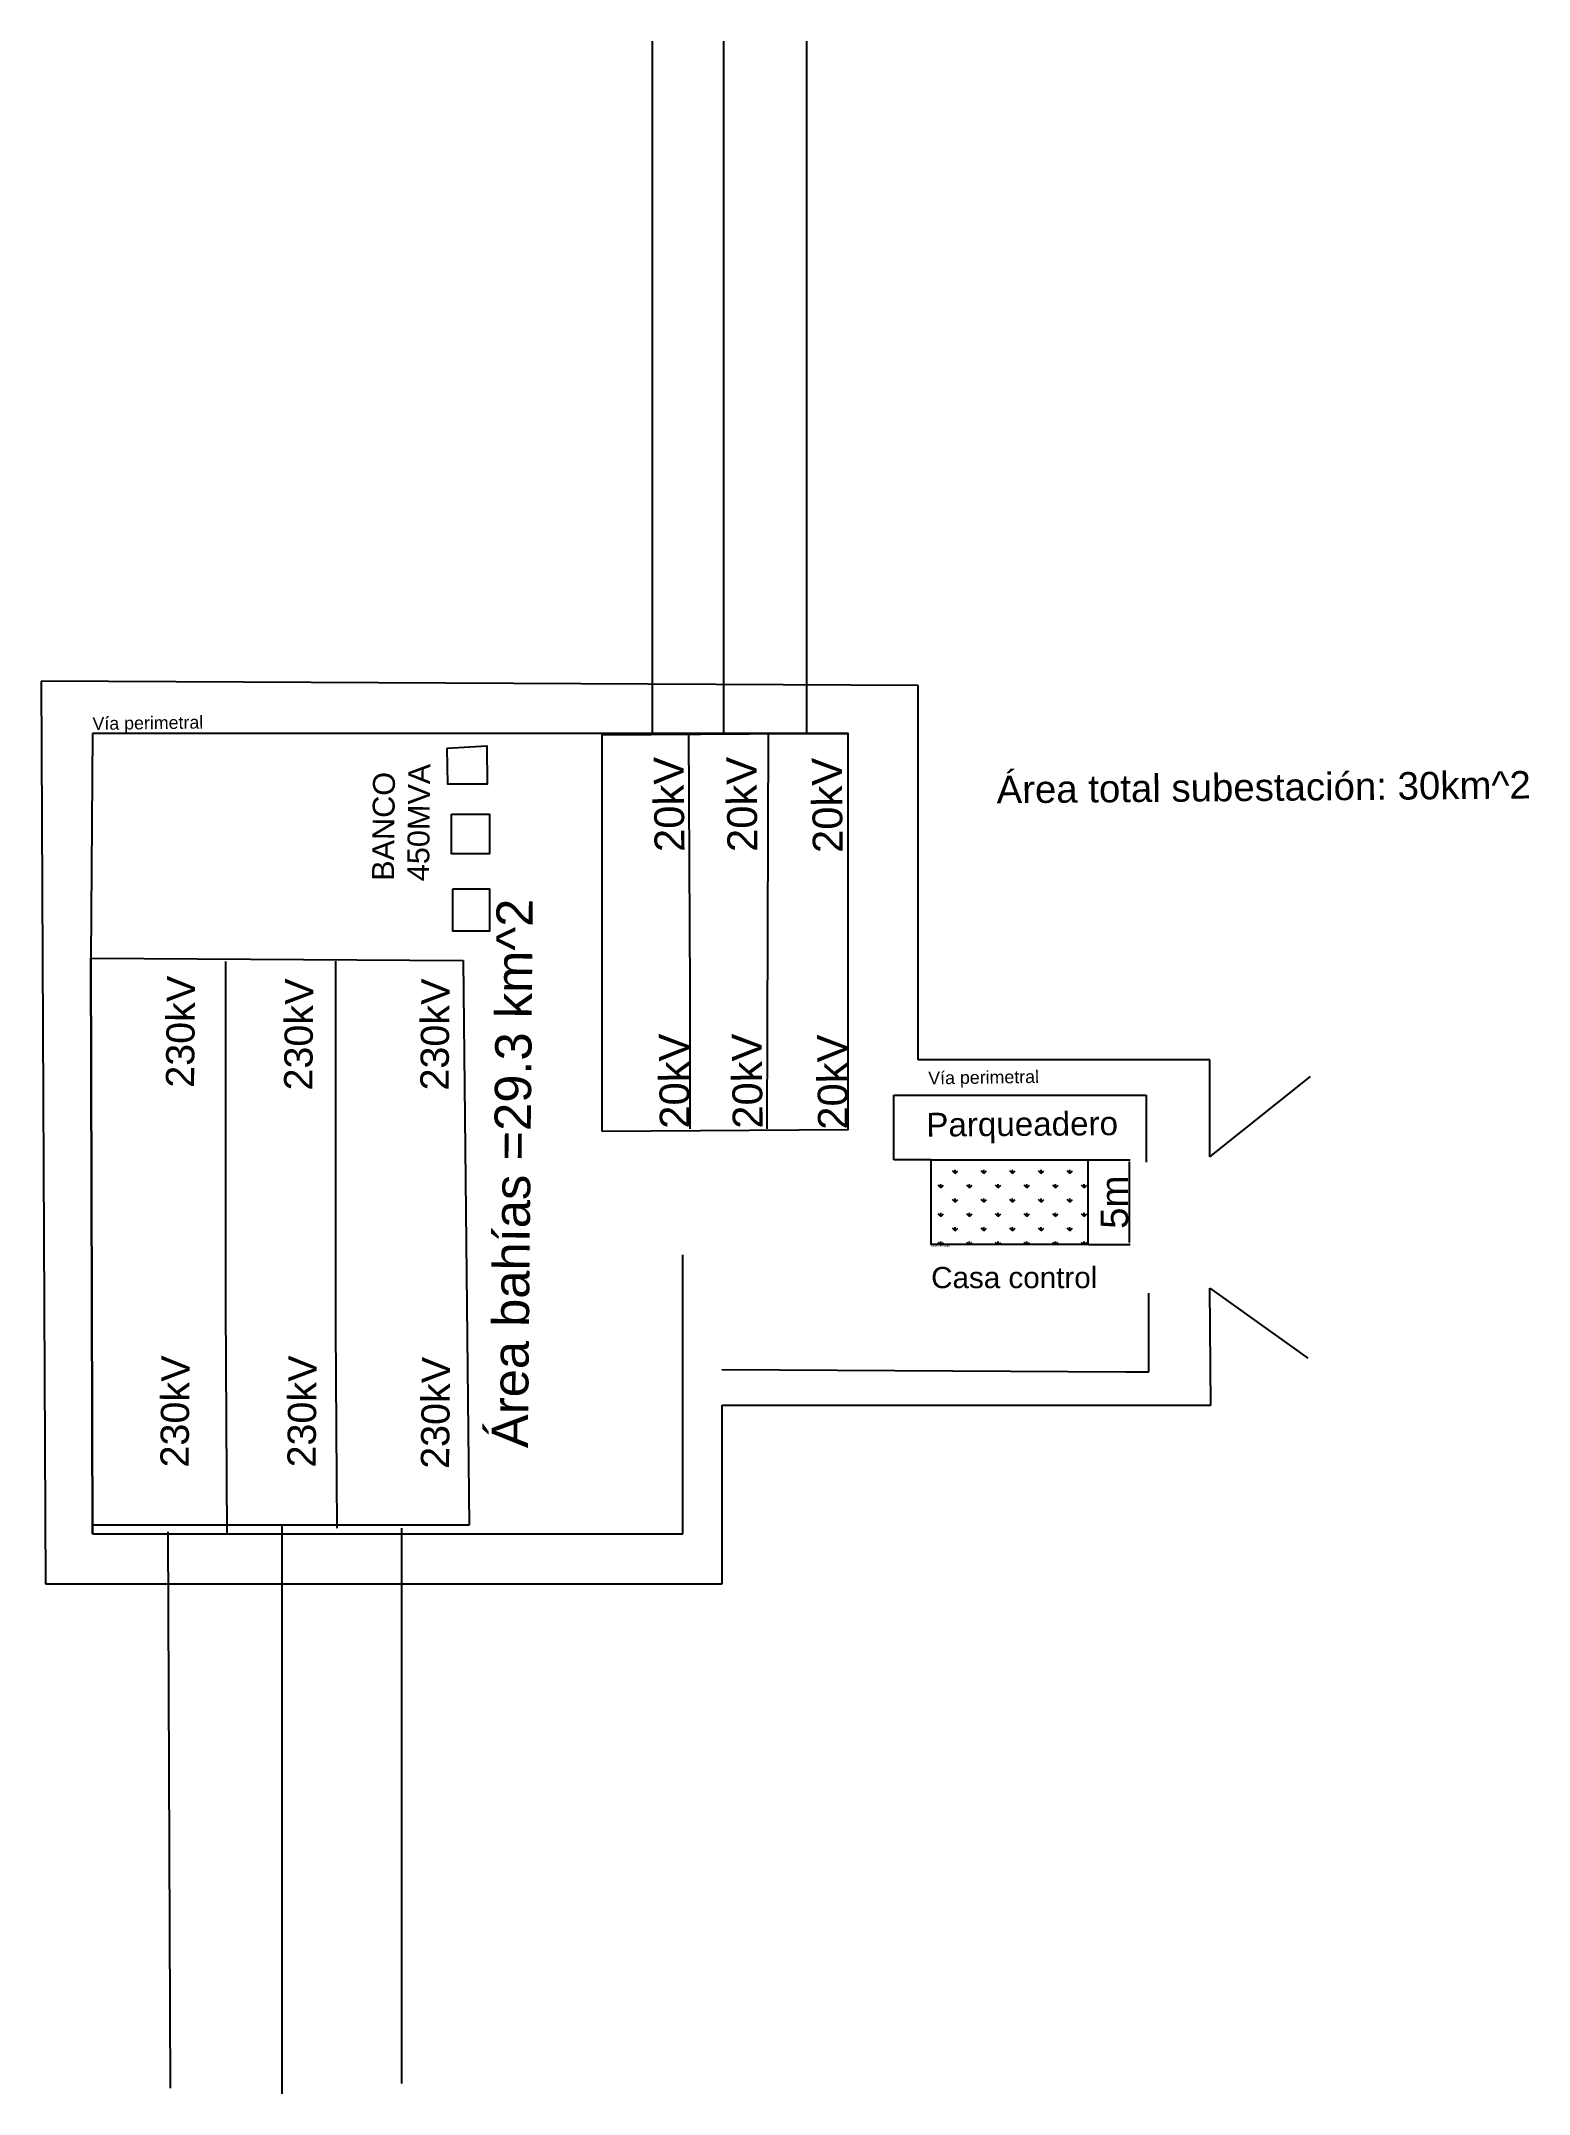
# Model space of a CAD drawing. Header units: millimetres. Extents: x 1890 to 3755, y 194 to 2766.
import ezdxf

# ---------------------------------------------------------------- set-up
doc = ezdxf.new("R2010")
doc.units = ezdxf.units.MM
doc.styles.get("Standard").update_dxf_attribs({"font": 'arial.ttf'})
doc.dimstyles.new('ISO-25', dxfattribs={"dimtxt": 2.5, "dimasz": 2.5, "dimexe": 1.25, "dimexo": 0.625, "dimtad": 1, "dimtxsty": 'Standard', "dimcen": 2.5, "dimadec": 0, "dimazin": 0, "dimtfac": 1, "dimtmove": 0, "dimatfit": 3, "dimfxl": 1, "dimarcsym": 0})

# ---------------------------------------------------------------- blocks, each defined once
blk = doc.blocks.new('*D1')
at = {"color": 0, "lineweight": -2, "transparency": 16777216}
for p, q in [((3202.4, 1364.3), (3254.7, 1364.3)), ((3253.5, 1361.8), (3253.5, 1260.5)), ((3202.4, 1258), (3254.7, 1258))]:
    blk.add_line(p, q, dxfattribs=at)
at = {"color": 0, "transparency": 16777216}
for points in [[(3253.1, 1361.8), (3253.9, 1361.8), (3253.5, 1364.3)], [(3253.1, 1260.5), (3253.9, 1260.5), (3253.5, 1258)]]:
    blk.add_solid(points, dxfattribs=at)
at = {"layer": 'Defpoints', "color": 0, "transparency": 16777216}
for p in [(3201.7, 1364.3), (3201.7, 1258), (3253.5, 1258)]:
    blk.add_point(p, dxfattribs=at)
at = {"color": 0, "transparency": 16777216, "insert": (3235.3, 1311.2), "char_height": 2.5, "attachment_point": 5, "rotation": 90}
blk.add_mtext('{\\H13.77368x;5m}', dxfattribs=at)

msp = doc.modelspace()

# ---------------------------------------------------------------- hatches: boundary and pattern name
h = msp.add_hatch()
h.set_pattern_fill('GRASS', color=256)
h.paths.add_polyline_path([(3201.743, 1364.345), (3005.34, 1364.345), (3005.34, 1258.016), (3201.743, 1258.016)])

# ---------------------------------------------------------------- linework, layer by layer
for p, q in [((1889.662, 1964.15), (1895.118, 832.7)), ((2988.973, 1958.697), (1889.662, 1964.15)), ((2988.973, 1489.759), (2988.973, 1958.697)), ((1954.033, 1898.639), (1952.041, 1617.012)), ((2901.184, 1898.639), (1954.033, 1898.639)), ((2600.598, 1898.639), (2600.598, 1898.639)), ((2600.598, 1898.639), (2600.598, 1898.639)), ((2701.032, 1898.639), (2702.826, 1577.898)), ((2799.676, 1403.056), (2801.499, 1899.055)), ((2901.184, 1402.23), (2901.184, 1898.639)), ((2901.184, 1898.639), (2901.184, 1898.639)), ((1952.041, 1617.012), (1952.041, 1617.012)), ((1952.041, 1617.012), (1954.033, 895.51)), ((1954.033, 895.51), (1952.041, 1617.012)), ((2702.826, 1577.898), (2702.826, 1403.056)), ((3354.501, 1489.759), (2988.973, 1489.759)), ((3354.501, 1368.108), (3354.501, 1489.759)), ((3354.501, 1368.108), (3480.821, 1468.679)), ((2958.641, 1364.345), (2958.641, 1445.529)), ((2958.641, 1445.529), (3274.881, 1445.529)), ((3274.881, 1445.529), (3274.881, 1361.466)), ((2901.184, 1402.23), (2901.184, 1402.23)), ((3005.34, 1364.345), (2958.641, 1364.345)), ((2693.995, 895.51), (2693.995, 1245.126)), ((3278.037, 1098.569), (3278.037, 1197.384)), ((3355.924, 1056.871), (3354.501, 1203.489)), ((3354.501, 1203.489), (3477.623, 1115.636)), ((2742.996, 1101.705), (3249.266, 1098.568)), ((3249.266, 1098.568), (3278.037, 1098.569)), ((2743.469, 832.7), (2743.469, 1056.871)), ((2743.469, 1056.871), (3355.924, 1056.871)), ((2455.831, 906.267), (2455.831, 906.267)), ((1954.033, 895.51), (2693.995, 895.51)), ((1954.033, 895.51), (1954.033, 895.51)), ((1895.118, 832.7), (2743.469, 832.7))]:
    msp.add_line(p, q)
at = {"color": 6}
for p, q in [((1952.041, 1617.012), (2418.794, 1614.014)), ((2121.21, 1179.69), (2121.21, 1612.939)), ((2259.124, 1154.079), (2259.124, 1613.438)), ((2418.794, 1614.014), (2426.148, 906.267)), ((2122.85, 896.057), (2121.21, 1179.69)), ((2260.67, 902.719), (2259.124, 1154.079)), ((2426.148, 906.267), (1954.004, 906.267)), ((2048.537, 898.133), (2051.704, 200.977))]:
    msp.add_line(p, q, dxfattribs=at)
at = {"color": 5}
for points in [[(2656.066, 1898.639), (2656.066, 2766.488)], [(2745.292, 1898.639), (2745.292, 2766.488)], [(2849.388, 1898.639), (2849.388, 2766.488)]]:
    msp.add_lwpolyline(points, dxfattribs=at)
for points in [[(2398.666, 1880.402), (2448.247, 1883.242), (2449.019, 1835.31), (2399.399, 1835.244)], [(2592.715, 1400.323), (2901.184, 1402.23), (2901.184, 1898.639), (2592.715, 1896.732)], [(2901.184, 1898.639), (2600.598, 1898.639), (2600.598, 1898.639), (2901.184, 1898.639)], [(2600.598, 1898.639), (2901.184, 1898.639), (2901.184, 1898.639), (2600.598, 1898.639)], [(2404.038, 1797.554), (2451.783, 1797.554), (2451.783, 1748.016), (2404.038, 1748.016)], [(2405.874, 1703.982), (2451.783, 1703.982), (2451.783, 1650.775), (2405.874, 1650.775)], [(3005.34, 1364.345), (3201.743, 1364.345), (3201.743, 1258.016), (3005.34, 1258.016)]]:
    msp.add_lwpolyline(points, close=True)
at = {"color": 6}
for points in [[(2191.38, 906.267), (2191.38, 789.112), (2191.38, 193.579)], [(2341.465, 902.719), (2341.465, 206.594)]]:
    msp.add_lwpolyline(points, dxfattribs=at)
msp.add_lwpolyline([(2426.148, 906.267), (2426.148, 906.267)])

# ---------------------------------------------------------------- texts
for s, height, rotation, p in [('Vía perimetral', 15.9623, 0.750162, (1954.244, 1903.071)), ('Área total subestación: 30km^ 2', 34.43417, 0.525179, (3087.499, 1811.122)), ('Área bahías =29.3 km^ 2', 45.47915, 89.479264, (2499.824, 1002.984)), ('Vía perimetral', 15.9623, 0.750162, (3001.829, 1458.871)), ('Parqueadero', 29.74846, 0.450901, (2999.372, 1393.41))]:
    msp.add_text(s, height=height, rotation=rotation).set_placement(p)
for s, height, rotation, p in [('450MVA', 27.4653, 89.369858, (2375.948, 1713.405)), ('BANCO', 27.4653, 89.369858, (2331.83, 1713.89)), ('230kV', 35.4067, 89.396593, (2081.404, 1454.507)), ('230kV', 35.4067, 89.396593, (2229.555, 1451.025)), ('230kV', 35.4067, 89.396593, (2400.365, 1451.025)), ('230kV', 35.4067, 89.396593, (2074.516, 978.578)), ('230kV', 35.4067, 89.396593, (2233.766, 978.585)), ('230kV', 35.4067, 89.396593, (2401.023, 976.843))]:
    msp.add_text(s, height=height, rotation=rotation, dxfattribs=at).set_placement(p)
at = {"color": 5}
for p in [(2696.249, 1750.301), (2787.605, 1750.302), (2894.608, 1749.049), (2702.826, 1403.482), (2794.182, 1403.483), (2901.184, 1402.23)]:
    msp.add_text('20kV', height=37.512, rotation=90.648866, dxfattribs=at).set_placement(p)
msp.add_text('Casa control', height=26.56303).set_placement((3005.34, 1203.489))
at = {"insert": (3005.34, 1258.016), "char_height": 2.5, "attachment_point": 1}
msp.add_mtext_dynamic_manual_height_columns('Casa de control', width=349.1608, gutter_width=12.5, heights=[0], dxfattribs=at)

# ---------------------------------------------------------------- dimensions: what is measured, and where the dimension line sits
dim = msp.add_linear_dim(base=(3253.471, 1258.016), p1=(3201.743, 1364.345), p2=(3201.743, 1258.016), angle=90, text='{\\H13.77368x;5m}', dimstyle='ISO-25')
dim.commit()
dim.dimension.update_dxf_attribs({"geometry": '*D1', "text_midpoint": (3235.335, 1311.181)})

doc.saveas('drawing.dxf')
